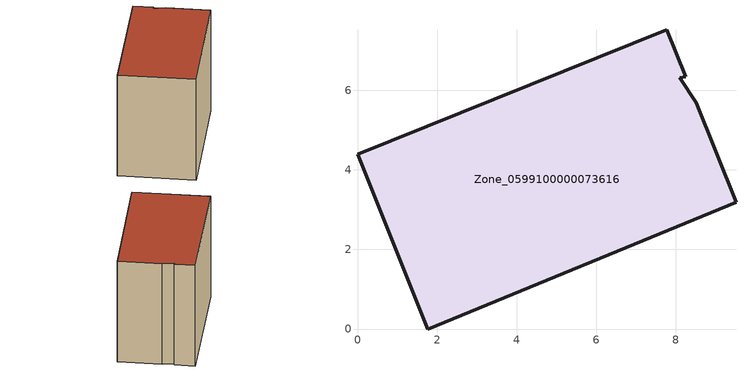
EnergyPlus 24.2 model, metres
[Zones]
Zone_0599100000073616
 floor ground (C_G): 7.77,7.51 8.24,6.34 8.1,6.31 8.51,5.68 9.51,3.19 1.76,0 0,4.39 z0.08
 wall outside (C_F): 1.76,0 9.51,3.19 8.51,5.68 8.1,6.31 8.24,6.34 7.77,7.51 0,4.39 1.76,0 z0.08:7
 roof outside (C_R): 8.24,6.34 7.77,7.51 0,4.39 1.76,0 9.51,3.19 8.51,5.68 8.1,6.31 z7
[BUILDING]
Pand.0599100000073616: North Axis=0; Terrain=City; Loads Convergence Tolerance Value=0.04; Temperature Convergence Tolerance Value=0.4; Solar Distribution=FullExterior; Maximum Number of Warmup Days=25; Minimum Number of Warmup Days=1
[Site:Location]
Rotterdam.The.Hague.AP_ZH_NLD Design_Conditions: Latitude=51.96; Longitude=4.45; Time Zone=1; Elevation=-4.5
[SITE:GROUNDTEMPERATURE:BUILDINGSURFACE]
18, 18, 18, 18, 18, 18, 18, 18, 18, 18, 18, 18
[MATERIAL] Thermal Absorptance=0.9; Solar Absorptance=0.7; Visible Absorptance=0.7
Name | Roughness | Thickness | Conductivity | Density | Specific Heat
G.TC.1946 | MediumSmooth | 0.15 | 1 | 540 | 1210
F.TC.1946 | Rough | 0.3 | 0.857143 | 1920 | 840
R.TC.1946 | MediumRough | 0.2 | 0.909091 | 1500 | 1000
[CONSTRUCTION]
C_G: G.TC.1946
C_F: F.TC.1946
C_R: R.TC.1946
[ZONE]
Zone_0599100000073616: Type=1; Multiplier=1; Ceiling Height=Autocalculate; Volume=Autocalculate; Floor Area=autocalculate; Part of Total Floor Area=Yes
[ZONEINFILTRATION:DESIGNFLOWRATE]
Infil_Zone_0599100000073616: Zone or ZoneList or Space or SpaceList=Zone_0599100000073616; Schedule=AlwaysOn; Design Flow Rate Calculation Method=Flow/Area; Flow Rate per Floor Area=0.003; Constant Term Coefficient=1; Temperature Term Coefficient=0; Velocity Term Coefficient=0; Velocity Squared Term Coefficient=0
[HVACTEMPLATE:ZONE:IDEALLOADSAIRSYSTEM]
Zone_0599100000073616: Maximum Heating Supply Air Temperature=50; Minimum Cooling Supply Air Temperature=13; Maximum Heating Supply Air Humidity Ratio=0.0156; Minimum Cooling Supply Air Humidity Ratio=0.0077; Heating Limit=NoLimit; Cooling Limit=NoLimit; Dehumidification Control Type=ConstantSensibleHeatRatio; Cooling Sensible Heat Ratio=0.7; Dehumidification Setpoint=60; Humidification Control Type=None; Humidification Setpoint=30; Outdoor Air Method=None; Outdoor Air Flow Rate per Person=0.00944; Outdoor Air Flow Rate per Zone Floor Area=0; Outdoor Air Flow Rate per Zone=0; Demand Controlled Ventilation Type=None; Outdoor Air Economizer Type=NoEconomizer; Heat Recovery Type=None; Sensible Heat Recovery Effectiveness=0.7; Latent Heat Recovery Effectiveness=0.65
[ZONECONTROL:THERMOSTAT]
ThermostatControl_Zone_0599100000073616: Zone or ZoneList=Zone_0599100000073616; Control Type Schedule=DualSetpointControlType; Control 1=Thermostat_Zone_0599100000073616; Temperature Difference Between Cutout And Setpoint=0
[THERMOSTATSETPOINT:DUALSETPOINT]
Thermostat_Zone_0599100000073616: Heating Setpoint Temperature Schedule=HeatingSetpoint_Zone_0599100000073616; Cooling Setpoint Temperature Schedule=CoolingSetpoint_Zone_0599100000073616
[SCHEDULE:COMPACT]
HeatingSetpoint_Zone_0599100000073616: Through: 12/31, For: AllDays, Until: 24:00, 21
CoolingSetpoint_Zone_0599100000073616: Through: 12/31, For: AllDays, Until: 24:00, 24
DualSetpointControlType: Through: 12/31, For: AllDays, Until: 24:00, 4
AlwaysOn: Through: 12/31, For: AllDays, Until: 24:00, 1
